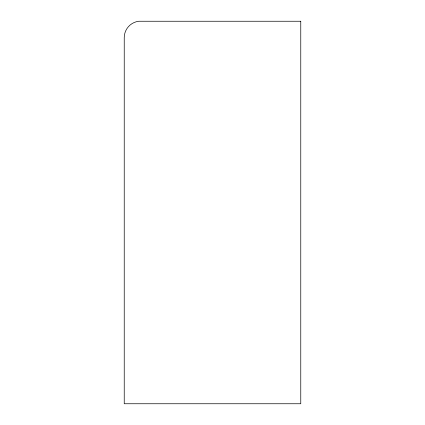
<?xml version="1.0" encoding="UTF-8"?>
<svg xmlns="http://www.w3.org/2000/svg" width="425" height="425" viewBox="0 0 425 425"><rect width="100%" height="100%" fill="white"/><g stroke="black" fill="none" stroke-linecap="round" stroke-linejoin="round"><path stroke-width="0.64" d="M300.767 21.25L138.72 21.25A16.57 16.57 0 0 0 124.233 37.687L124.233 403.75L300.767 403.75L300.767 21.25"/></g></svg>
